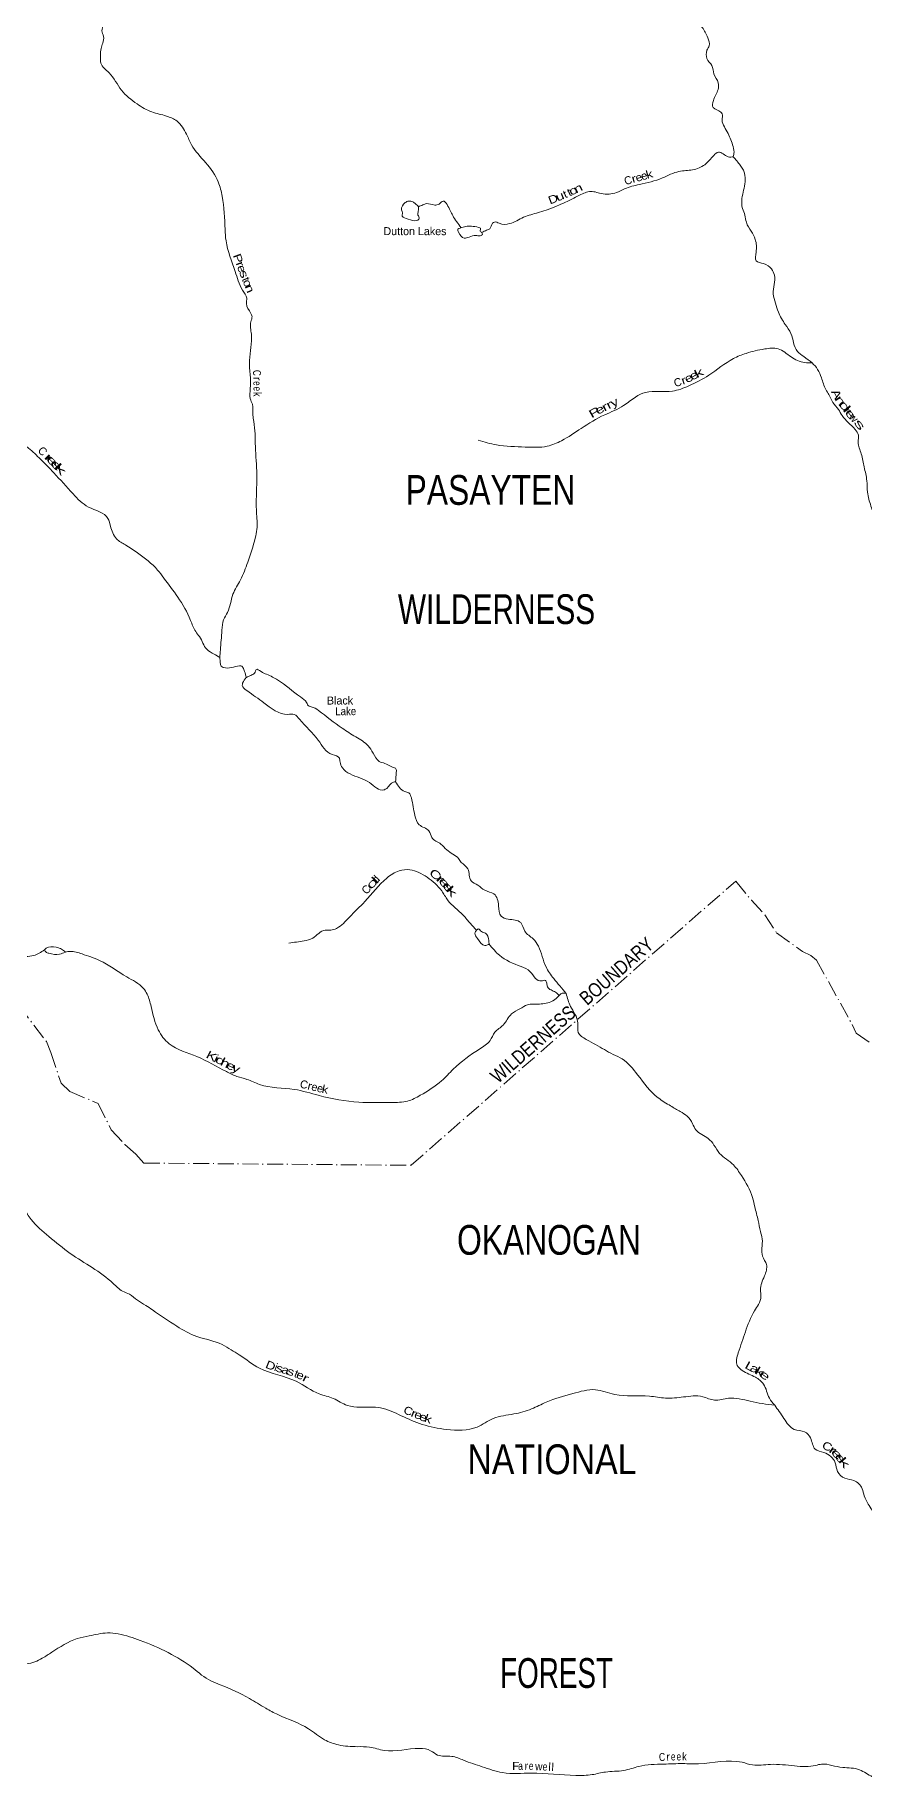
# Model space of a CAD drawing. Header units: feet. Extents: x -2 to 244583, y 367190 to 553316.
# Drawn here: x 185700 to 206434, y 463259 to 506843 of the extents above; entities that cross this region are included whole.
import ezdxf
from ezdxf.enums import TextEntityAlignment as Align

# ---------------------------------------------------------------- set-up
doc = ezdxf.new("R2010")
doc.units = ezdxf.units.FT
doc.header["$LTSCALE"] = 80
doc.linetypes.add('DOT_DASHED', pattern=[7.7, 5, -1.2, 0.3, -1.2])
for name, color, linetype, lineweight in [('39', 7, 'Continuous', 13), ('41', 7, 'Continuous', 13), ('44', 7, 'DOT_DASHED', 13)]:
    doc.layers.add(name, color=color, linetype=linetype, lineweight=lineweight)

msp = doc.modelspace()

# ---------------------------------------------------------------- linework, layer by layer
at = {"layer": '39'}
for points in [[(186586.9, 508135.4), (186845.38, 507873.88), (187036.3, 507741.51), (187294.82, 507473.92), (187385.13, 507265.94), (187412.54, 507091.96), (187375.06, 506945.89), (187416.4, 506806.44), (187395.25, 506636.18), (187353.65, 506502.24), (187343.68, 506328.75)], [(201988.38, 507848.86), (202046.92, 507551.56), (202157.74, 507297.14), (202383.92, 507027.3), (202525.08, 506773.08), (202560.74, 506572.83), (202500.8, 506461.04)], [(202500.8, 506461.04), (202502.95, 506251.01), (202625.99, 506077.65), (202678.96, 505866.36), (202786.78, 505646.13), (202780.2, 505476.04), (202664.48, 505200.41), (202659.97, 505028.35), (202852.6, 504915.16), (202895.29, 504808.85), (202886.23, 504758.08), (203010.73, 504416.82), (203144.94, 504096.01), (203181.1, 503914.7), (203163.35, 503794.95)], [(190325.11, 491283.68), (190337.34, 491474.12), (190377.74, 491964.6), (190416.82, 492226.44), (190518.2, 492412.74), (190652.47, 492866.8), (190839.39, 493222.87), (191020.44, 493665.81), (191210.32, 494268.77), (191252.35, 494486.16), (191241.24, 494922.93), (191240.75, 495432.76), (191248.14, 495855.77), (191213.3, 496557.06), (191173.95, 497183.4), (191150.4, 497342.72), (191140.71, 497613.62), (191083.14, 497754), (191086.1, 498000.89), (191067.36, 498706.58), (191112.36, 499365.09), (191099.81, 499676.39), (191129.49, 499806.51), (191099.52, 499884.77), (190987.2, 500127.15), (190996.56, 500260.88), (190893.08, 500467.04), (190709.27, 500934.47), (190478.81, 501698.31), (190456.69, 501983.1), (190382.83, 502808.99), (190286.31, 503167.04), (189970.66, 503647.81), (189615.12, 504099.4), (189492.26, 504361.79), (189254.74, 504686.44), (188990.96, 504814.28), (188624.41, 504919.67), (188253.95, 505116.02), (187866.2, 505461.7), (187553.53, 505896.01), (187350.2, 506134.41), (187343.68, 506328.75)], [(203163.35, 503794.95), (203035.79, 503796.24), (202906.73, 503870.34), (202790.52, 503910.32), (202674.76, 503830.94), (202446.8, 503599.42), (202145.83, 503471.54), (201804.61, 503429.78), (201390.97, 503269.11), (200813.48, 503102.89), (200445.24, 502997.83), (200244.81, 502902.46), (199858.69, 502877.94), (199564.1, 502930.25), (199425.37, 502884.77), (199144.81, 502749.23), (198289.7, 502403.02), (197919.69, 502285.79), (197570.79, 502126.52), (197307.47, 502135), (197191.43, 502166.89), (197143.46, 502137.53), (197071.46, 501998.4), (196995.29, 501962.36), (196876.26, 501904.35)], [(203163.35, 503794.95), (203335.7, 503586.23), (203402.55, 503486.52), (203443.14, 503384.21), (203457.71, 503170.07), (203379.3, 502755.65), (203392.69, 502501.01), (203452.79, 502336.41), (203488.87, 502159.15), (203608.91, 501935.14), (203710.28, 501732.99), (203733.11, 501413.82), (203737.66, 501195.41), (203921.27, 501126.54), (204116.35, 500993.17), (204192.42, 500839.03), (204161.64, 500373.03), (204219.17, 500137.56), (204290.61, 499914.53), (204463, 499606.68), (204601.29, 499381.04), (204766.43, 498935.46), (204925.04, 498803.33), (205136.11, 498648.34)], [(195294.47, 502549.43), (195214.44, 502621.93), (195146.57, 502673.06), (195053.12, 502689.26), (194958.79, 502650.8), (194869.46, 502468.81), (194889.19, 502396.4), (194886.82, 502315.42), (195030.05, 502241.63), (195253.46, 502205.99), (195309.14, 502253.73), (195279, 502340.07), (195287.02, 502441.41), (195292.88, 502548.76)], [(196356.35, 502025.45), (196147.63, 502328.47), (196004.32, 502600.53), (195907.29, 502691.5), (195807.64, 502616.52), (195696.82, 502591.87), (195493.69, 502625.93), (195399.23, 502593.54), (195292.88, 502548.76)], [(196876.26, 501904.35), (196833.51, 501954.82), (196844.51, 502009.68), (196795.45, 502032.9), (196469.07, 502056.21), (196336.29, 502016.93), (196276.18, 501987.3), (196291.9, 501912.78), (196436.68, 501764.17), (196557.62, 501789.04), (196720.71, 501831), (196836.2, 501825.4), (196890.03, 501865), (196876.26, 501904.35)], [(196784.69, 496713.71), (197240.47, 496600.14), (197962.23, 496544.9), (198508.35, 496564.78), (198867.83, 496702.02), (199359.37, 497010.04), (199947.45, 497348.46), (200420.35, 497579.2), (200719.51, 497794.04), (200968.13, 497908.66), (201639.48, 497941.35), (202049.67, 498073.62), (202552.25, 498337.37), (203164.99, 498755.23), (203484.12, 498885.53), (203947.42, 498994.66), (204283.32, 498999.89), (204607.38, 498796.47), (204944.34, 498654.03), (205137.94, 498646.13)], [(206433.77, 496045.91), (206360.14, 496374.1), (206285.16, 496669.89), (206289.68, 496841.96), (206205.72, 496985.82), (205884.79, 497330.93), (205790.54, 497482.66), (205649.21, 497659.67), (205552.06, 497853.82), (205476.57, 497979.65), (205365.17, 498274.66), (205271.73, 498485.08), (205134.7, 498650.04)], [(185057.16, 496875.37), (185544.38, 496515.65), (185841.63, 496238.81), (186170.49, 495901.97), (186655.17, 495372.24), (187040.51, 495044.71), (187526.18, 494759.8), (187590.83, 494571.02), (187743.24, 494250.6), (187962.97, 494099.55), (188266.76, 493897.72), (188767.51, 493471.52), (188923.5, 493270.55), (189273.47, 492794.56), (189593.26, 492212.71), (189720.55, 491932.21), (189818.29, 491806.86), (189996.92, 491491.05), (190183.65, 491369.64), (190325.11, 491283.68)], [(206433.77, 496045.91), (206501.66, 495701.41), (206517.71, 495416.49), (206603.86, 495070.36), (206729.21, 494688.66), (206786, 493807.78), (206870.46, 493542.54), (207124.88, 493183.86), (207213.13, 492930.84), (207084.89, 492478.92), (206968.58, 492134.5), (206955.84, 491774.09), (206857.86, 491132.65), (206954.17, 490881.83), (206979.54, 490732.66), (207050.47, 490533.9), (207126.68, 490373.69), (207170.81, 490198.62), (207266.99, 490050.98), (207280.3, 489800.4), (207297.7, 489547.87), (207373.28, 489418), (207476.75, 489211.84), (207438.85, 489087.61), (207453.64, 488960.47), (207733.19, 488756.09), (207799.66, 488577.46), (207776.51, 488425.22), (207798.89, 488322.52), (207894.53, 488201.17), (207890.43, 488105.99), (207916.02, 488043.83), (207879.98, 487927.73), (207869.94, 487826.35), (207965.16, 487725.22), (208058.86, 487599.79), (208080.69, 487426.26), (208101, 487228.43)], [(190987.3, 490784.08), (190943.63, 490936.9), (190903.17, 491033.14), (190876.15, 491066.95), (190815.2, 491077.77), (190621.81, 491033.13), (190411.22, 491036.68), (190355.83, 491071.9), (190335.98, 491150.38), (190325.11, 491283.68)], [(190986.54, 490786.75), (190895.07, 490644.51), (190886.13, 490587.67), (190998.16, 490456.56), (191425.53, 490152.19), (192026.65, 489863.7), (192186.61, 489861.09), (192312.48, 489746.46), (192784.98, 489218.49), (193136.6, 488857.86), (193312.49, 488770.61), (193330.7, 488673.89), (193390.47, 488525.46), (193579.81, 488375.79), (194066.06, 488159.68), (194426.16, 487975.25), (194496.18, 488015.2), (194666.98, 488172.65), (194717.4, 488181.83)], [(194717.4, 488181.83), (194736.75, 488418.96), (194729, 488499.72), (194640.94, 488548.4), (194446.75, 488639.3), (194312.17, 488686.98), (194155.96, 488898.06), (194034.78, 489079.56), (193722.48, 489301.44), (193381.94, 489518.66), (192787.74, 489961.06), (192609.74, 490052.3), (192554.82, 490065.28), (192494.16, 490159.06), (192343.48, 490299.46), (191769.85, 490726.11), (191644.91, 490796.25), (191493.67, 490865.82), (191354.62, 490933.63), (191232.04, 490987.63), (191193.43, 490897.78), (191101.53, 490839.15), (190987.3, 490784.08)], [(194717.4, 488181.83), (194949.14, 487940), (195051.19, 487899.72), (195114.49, 487775.65), (195200.47, 487340.5), (195310.6, 487106.16), (195550.65, 486951.51), (195624.96, 486785.19), (195853.04, 486622.19), (195997.7, 486479.64), (196293.77, 486259.43), (196362.51, 486165.82), (196525.76, 486005.47), (196606.98, 485701.72), (196777.14, 485598.16), (196947.85, 485468.32), (197178.5, 485376.18), (197293.91, 485083.29), (197356.03, 484821.61), (197533.65, 484748.57), (197847.22, 484660.24), (197948.8, 484447.98), (198159.34, 484252.23), (198288.61, 484070.91), (198479.54, 483553.04), (198671.75, 483265.85), (198985.17, 482892.26)], [(192052.42, 484150.78), (192429.81, 484205.46), (192646.97, 484274.89), (192956.63, 484471.75), (193096.28, 484472.74), (193241.11, 484516.33), (193565.19, 484798.48), (193951.73, 485191.22), (194498.33, 485771.54), (194812.29, 485956.35), (195074.89, 485982.25), (195505.93, 485793.28), (195873.32, 485453.22), (196019.7, 485227.76), (196410.23, 484845.71), (196588.69, 484635.11), (196743.85, 484474.58)], [(184665.64, 484424.04), (184750.38, 484381.65), (184922.18, 484102.11), (185273.55, 483850.72), (185674.58, 483839.15), (185938.92, 483976.36)], [(196743.85, 484474.58), (196702.96, 484396.81), (196766.43, 484264.65), (196954.25, 484090.67), (197040.84, 484112.77), (197057.67, 484124.27)], [(197057.03, 484124.97), (197048.89, 484212.08), (196968.18, 484394.44), (196864.02, 484438.73), (196785.79, 484501.78), (196743.4, 484473.72)], [(185938.92, 483976.36), (185984.57, 484019.83), (186235.04, 484045.47), (186367.65, 483995.73), (186462.23, 483924.93)], [(186462.23, 483924.93), (186317.61, 483871.23), (186051.97, 483893.82), (185972.3, 483928.52), (185938.92, 483976.36)], [(198985.17, 482892.26), (198879.88, 482894.03), (198782.42, 482811), (198598.93, 482679.58), (198278.19, 482626.13), (198017.48, 482606.34), (197827.25, 482507.14), (197617.37, 482379.2), (197408.58, 482101.56), (197201.82, 481921.08), (197080.67, 481712.1), (196813.84, 481499.98), (196162.37, 480998.33), (195866.87, 480704.66), (195335.92, 480345.22), (195019.1, 480200.8), (194614.95, 480167.8), (193799.1, 480172.45), (192805.75, 480341.19), (192185.24, 480491.68), (191318.35, 480614.59), (190999.9, 480743.27), (190753.4, 480818.88), (190487.8, 480936.56), (189753.32, 481311.19), (189054.32, 481633.98), (188786.04, 481978.2), (188605.82, 482565.08), (188506.31, 482872.48), (188410.12, 483020.12), (187997.34, 483304.57), (187316.77, 483714.75), (186880.21, 483877.3), (186579.29, 483941.62), (186462.23, 483924.93)], [(197056.77, 484125.25), (197315.66, 483843.54), (197857.93, 483561.88), (198076.99, 483443.2), (198220.38, 483264.21), (198367.41, 483202.64), (198466.3, 483216.91), (198498.08, 483148.81), (198518.22, 483056.18), (198604.88, 482977.12), (198715.36, 482920.83), (198809.65, 482839.69)], [(198984.99, 482892.26), (199095.18, 482566.88), (199204.39, 482377.03), (199278.06, 482143.93), (199284.88, 481913.44), (199486.83, 481741.78), (199939.49, 481486.51), (200156.56, 481365.75), (200385.61, 481253.35), (200770.36, 480857.02), (201286.37, 480281.43), (201596.22, 480079.73), (201836.01, 479937.21), (202008.33, 479827.63), (202143.88, 479636.33), (202228.01, 479484.39), (202538.28, 479262.46), (202679.27, 479101.63), (202821.24, 478894.28), (203165.27, 478606.32), (203365.14, 478339.52), (203643.75, 477791.18), (203699.17, 477559.71), (203785.23, 477217.63), (203841.54, 476943.69), (203885.88, 476758.51), (203878.62, 476523.67), (203892.86, 476325.7), (203992.37, 476115.42), (203941.61, 475831.07), (203841.53, 475484.97), (203855.1, 475319.36), (203792.45, 475119.74), (203692.51, 474961.8), (203464.66, 474432.88), (203287.35, 473907.07), (203261.5, 473592.91), (203385.55, 473468.13), (203714.92, 473301.25), (203918.93, 473127.61), (204065.9, 472776.72), (204200.1, 472599.12)], [(182979, 482154.33), (183301.5, 482025.74), (183524.06, 481933.43), (183745.13, 481717.67), (183772.4, 481477.5), (183905.04, 481231.51), (184267.71, 480923.72), (184331.26, 480690.4), (184333.97, 479879.16), (184438.37, 479531.4), (184767.43, 478990.22), (185305.6, 478030.71), (185353.17, 477689.81), (185429.67, 477515.45), (185607.46, 477240.09), (186051.47, 476816.71), (186584.51, 476395.25), (187658.81, 475643.55), (187889.5, 475452.28), (188067.25, 475373.17), (188262.62, 475225.64), (188471.77, 475096.63), (188640.17, 474980.89), (189247.77, 474575.21), (189747.01, 474318.92), (190386.83, 474116.25), (190604.11, 473985.38), (190807.07, 473862.3), (191314.06, 473525.25), (192235.79, 473199.18), (192809.08, 472885.82), (193159.65, 472769.97), (193513.47, 472595.52), (193836.23, 472551.91), (194344.62, 472536.58), (194858.82, 472339.29), (195385.59, 472122.03), (195991.43, 471995.51), (196759.36, 472056.59), (197161.83, 472267.6), (197675.58, 472383.89), (198118.3, 472508.77), (198485.2, 472678.54), (199148.76, 472891.13), (199713.52, 472988.29), (200197.67, 472873.3), (201067.01, 472827.32), (201464.71, 472781.28), (201919.61, 472807.28), (202397.19, 472813.54), (202692.5, 472726.85), (203043.67, 472776.92), (203581.7, 472699.51), (204199.69, 472599.71)], [(204197.03, 472603.53), (204428.64, 472270.66), (204687.36, 471997.04), (204943.68, 471935.81), (205092.6, 471783.24), (205209.73, 471504.54), (205428.07, 471420.24), (205710.69, 471165.34), (205769.87, 470948.12), (205951.58, 470776.02), (206177.38, 470722.22), (206384.09, 470516.27), (206436.48, 470333.29), (206537.84, 470131.14), (206766, 469866.98), (206931.24, 469805.8), (207169.98, 469616.73), (207299.72, 469510.28), (207414.58, 469437.9), (207594.94, 469233.4), (207718.4, 469039.82), (207823.31, 468959.13), (207884.38, 468748.01), (207960.29, 468601.96), (208133.32, 468458), (208224.44, 468261.7), (208293.65, 468048.73), (208365.05, 467827.72), (208266.91, 467485.71), (208235.5, 467244.27), (208257.41, 466969.59), (208344.52, 466674.06), (208510.51, 466382.26), (208588.56, 466035.96), (208661.34, 465651.1), (208753.43, 465116.94), (208781.7, 464925.35), (208823.26, 464776.53), (208953.04, 464668.05), (209016.65, 464529.83), (209107.56, 464440.75), (209501.97, 464261.1), (209582.52, 464086.82), (209709.05, 463842.72), (209889.5, 463731.3), (210166.56, 463646.23), (210221.23, 463548.28), (210247.78, 463439.6)], [(182633.31, 465861.07), (183096, 465831.76), (183707.08, 465940.04), (183915.06, 465964.76), (184331.18, 466006.11), (184909.55, 466032.75), (185205.04, 466132.2), (185498.41, 466138.53), (185886.13, 466280.43), (186123.96, 466427.18), (186760.5, 466770.7), (187056.71, 466835.76), (187514.61, 466912.41), (187786.4, 466885.91), (188336.27, 466725.8), (189030.88, 466419.11), (189654.33, 466029.95), (190096.11, 465713.75), (190332.92, 465617.7), (191062.72, 465273.32), (191470.58, 465031.25), (191777.56, 464869.95), (192541.98, 464516.2), (192944.43, 464241.64), (193293.23, 464113.62), (193765.8, 464069.19), (194063.56, 464059.43), (194437.78, 463974.44), (195319.26, 464025.83), (195595.73, 463969.08), (195766.02, 463859.46), (196122.96, 463826.7), (196418.49, 463729.89), (196881.35, 463567.91), (197394.5, 463421.18), (198113.36, 463408.37), (199223.8, 463351.4), (199636.34, 463370.42), (199964.92, 463436.19), (200423.62, 463474.41), (200800.04, 463575.6), (201422.29, 463633.54), (201903.79, 463645.95), (202294.58, 463640.22), (203382.77, 463679.89), (203645.29, 463612.72), (203857.94, 463607.2), (204092.35, 463626.42), (204696.34, 463588.87), (205228.43, 463602.38), (205365.42, 463633.66), (205629.25, 463600.92), (205897.46, 463552.08), (206317.71, 463492.36), (206645.18, 463319.36), (207172.88, 463348.96), (207530.08, 463498.29), (207991.44, 463603.34), (208276.89, 463698.52), (208380.46, 463779.66), (208534.78, 463853.8), (208852.7, 464042.75), (209047.32, 464125.85), (209251.29, 464051.35), (209608.38, 463622.05), (209771.5, 463370.65), (209880.97, 463362.89), (210047.43, 463437.3), (210140.12, 463457.51), (210247.67, 463438.42)]]:
    msp.add_spline(points, degree=3, dxfattribs=at)
at = {"layer": '44'}
msp.add_lwpolyline([(185294.75, 482586.36), (185987.84, 481691.73), (186099.87, 481415.72), (186354.32, 480652.45), (186573.59, 480439.42), (187282.74, 480144.64), (187609.43, 479485.94), (187950.48, 479112.17), (188224.5, 478874.15), (188425.85, 478652.64), (195105.62, 478596), (203222.68, 485697.09), (203614.08, 485217.49), (203954.88, 484855.82), (204243.21, 484406.18), (204891.46, 483942.49), (205100.55, 483836.2), (205243.44, 483724.39), (206131.68, 482117.62), (206234.47, 481901.96), (206744.05, 481540.08)], dxfattribs=at)

# ---------------------------------------------------------------- texts
at = {"layer": '41'}
for s, rotation, width, p in [('e', 16.034, 1.1, (200959.59, 503228.12)), ('k', 16.034, 1.25, (201089.75, 503265.53)), ('t', 22.776, 1.15, (199098.59, 502819.31)), ('o', 25.502, 1.35, (199199.19, 502866.54)), ('n', 26.066, 1.45, (199326.53, 502923.49)), ('r', 15.931, 1.25, (200703.71, 503154.75)), ('e', 16.034, 1.1, (200825.78, 503189.36)), ('D', 21.308, 1.25, (198692.76, 502647.61)), ('u', 22.776, 1.4, (198863.93, 502717.04)), ('t', 22.776, 1.15, (198994.39, 502772.84)), ('P', 290.263, 1.35, (190688.45, 501221.88)), ('r', 290.263, 1.35, (190740.99, 501083.04)), ('e', 290.263, 1.2, (190780.7, 500966.36)), ('s', 290.929, 1.45, (190835.3, 500831.45)), ('t', 290.929, 1.1, (190884.46, 500703.42)), ('o', 292.006, 1.25, (190927.4, 500602.28)), ('n', 292.006, 1.35, (190980.23, 500464.94)), ('C', 271.273, 0.75, (191153.81, 498395.06)), ('e', 271.769, 0.75, (191162.09, 498132.2)), ('r', 18.875, 1.3, (201953.23, 498117.97)), ('e', 25.359, 1.35, (202087.5, 498180.31)), ('e', 27.36, 1.4, (202220.81, 498248.47)), ('k', 27.36, 1.6, (202345.54, 498310.72)), ('e', 269.192, 0.75, (191166.07, 497998.05)), ('k', 269.434, 0.85, (191164.22, 497863.4)), ('y', 25.886, 1.45, (200229.56, 497574.92)), ('A', 295.989, 1.35, (205654.14, 497821.53)), ('n', 305.16, 1.75, (205758.67, 497643.18)), ('P', 29.601, 1.55, (199738.5, 497325.6)), ('e', 29.601, 1.45, (199871.34, 497397.23)), ('r', 28.33, 1.6, (199998.48, 497459.47)), ('r', 26.886, 1.55, (200104.63, 497516.04)), ('d', 309.549, 2, (205869.29, 497505.45)), ('r', 306.694, 1.9, (205941.61, 497401.77)), ('e', 308.763, 1.8, (206020.62, 497296.21)), ('s', 308.007, 2.05, (206244.98, 497044.46)), ('r', 314.593, 2.25, (185980.66, 496211.74)), ('e', 314.593, 2.05, (186067.98, 496125.31)), ('e', 314.033, 2, (186165.72, 496022.01)), ('k', 314.033, 2.25, (186259.85, 495924.65)), ('C', 322.983, 1.5, (195652.93, 485782.63)), ('o', 46.74, 1.95, (194198.82, 485573.16)), ('l', 46.688, 1.75, (194278.06, 485654.52)), ('r', 319.802, 2.05, (195779.01, 485676.66)), ('e', 314.035, 2, (195872.8, 485582.02)), ('e', 311.324, 1.9, (195958.51, 485482.93)), ('k', 308.733, 2, (196040.33, 485380.44)), ('K', 332.842, 1.45, (190073.12, 481237.04)), ('i', 332.842, 1.2, (190190.13, 481177.02)), ('d', 333.109, 1.6, (190292.11, 481129.88)), ('n', 333.109, 1.5, (190416.43, 481062.3)), ('e', 333.109, 1.4, (190554.77, 480992.24)), ('y', 334.855, 1.45, (190688.86, 480930.15)), ('r', 346.436, 1.15, (192551.12, 480484.93)), ('k', 348.245, 1.15, (192936.63, 480395.67)), ('D', 337.621, 1.25, (191557.33, 473499.84)), ('s', 344.423, 1.3, (191794.1, 473427.04)), ('a', 343.423, 1.2, (191935.67, 473388.23)), ('s', 342.221, 1.35, (192069.88, 473347.14)), ('t', 338.025, 1.15, (192200.74, 473299.59)), ('e', 338.025, 1.25, (192300.05, 473259.51)), ('r', 332.479, 1.55, (192428.04, 473192.41)), ('L', 330.893, 1.5, (203525.7, 473487.83)), ('a', 335.574, 1.4, (203651.8, 473426.7)), ('k', 330.102, 1.65, (203777.32, 473349.65)), ('e', 324.638, 1.65, (203896.14, 473268.96)), ('C', 337.44, 1.15, (194998.48, 472367.9)), ('r', 337.44, 1.4, (195138.09, 472309.91)), ('e', 337.733, 1.25, (195249.9, 472266.16)), ('e', 337.733, 1.25, (195376.76, 472211.59)), ('k', 340.352, 1.35, (195502.05, 472165.39)), ('C', 333.943, 1.25, (205467.73, 471484.88)), ('r', 324.739, 1.85, (205594.11, 471401.54)), ('e', 316.25, 2, (205688.25, 471309.74)), ('e', 308.211, 1.75, (205761.52, 471218.88)), ('k', 308.631, 2, (205858.75, 471106)), ('C', 3.084, 0.8, (201386.39, 463711.72)), ('e', 0.961, 0.75, (201661.61, 463724.27)), ('e', 0.961, 0.75, (201802.76, 463724.27)), ('k', 359.319, 0.85, (201939.96, 463725.52)), ('F', 0.128, 1.1, (197723.52, 463489.23)), ('a', 0.128, 0.8, (197842.66, 463489.61)), ('e', 356.941, 0.8, (198104.16, 463489.9)), ('w', 356.941, 0.95, (198293.7, 463478.84)), ('e', 356.941, 0.8, (198449.94, 463472.25))]:
    msp.add_text(s, height=200, rotation=rotation, dxfattribs=dict(at, width=width)).set_placement(p, align=Align.CENTER)
for s, rotation, p in [('C', 15.917, (200558.33, 503113.28)), ('r', 271.769, (191162.4, 498248.22)), ('C', 15.041, (201799.14, 498067.25)), ('w', 312.393, (206098.25, 497209.4)), ('C', 314.689, (185823.34, 496371.07)), ('C', 46.74, (194056.81, 485419.63)), ('d', 46.688, (194296.6, 485674.45)), ('C', 346.299, (192404.66, 480520.52)), ('e', 346.436, (192670.15, 480457.96)), ('e', 346.436, (192809.85, 480422.49)), ('i', 340.042, (191695.59, 473454.43)), ('r', 1.992, (201537.05, 463717.58)), ('r', 359.736, (197985.96, 463488.95)), ('l', 356.941, (198563.4, 463464.44)), ('l', 356.941, (198642.02, 463460.24))]:
    msp.add_text(s, height=200, rotation=rotation, dxfattribs=at).set_placement(p, align=Align.CENTER)
for s, p in [('Dutton Lakes', (194415.32, 501838.33)), ('Black', (193002.68, 490110.23))]:
    msp.add_text(s, height=200, dxfattribs=at).set_placement(p)
at = {"layer": '41', "width": 0.9}
msp.add_text('Lake', height=200, dxfattribs=at).set_placement((193211.43, 489843.64))
at = {"layer": '44'}
for s, width, p in [('PASAYTEN', 0.8, (197091.4, 495100.05)), ('WILDERNESS', 0.75, (197243, 492120.81)), ('OKANOGAN', 0.8, (198553.87, 476361.54)), ('NATIONAL', 0.85, (198629.25, 470879)), ('FOREST', 0.7, (198743.19, 465538.41))]:
    msp.add_text(s, height=743.7, dxfattribs=dict(at, width=width)).set_placement(p, align=Align.CENTER)
at = {"layer": '44', "width": 0.85}
msp.add_text('WILDERNESS   BOUNDARY', height=350, rotation=41.181, dxfattribs=at).set_placement((197278.38, 480623.62))

doc.saveas('drawing.dxf')
